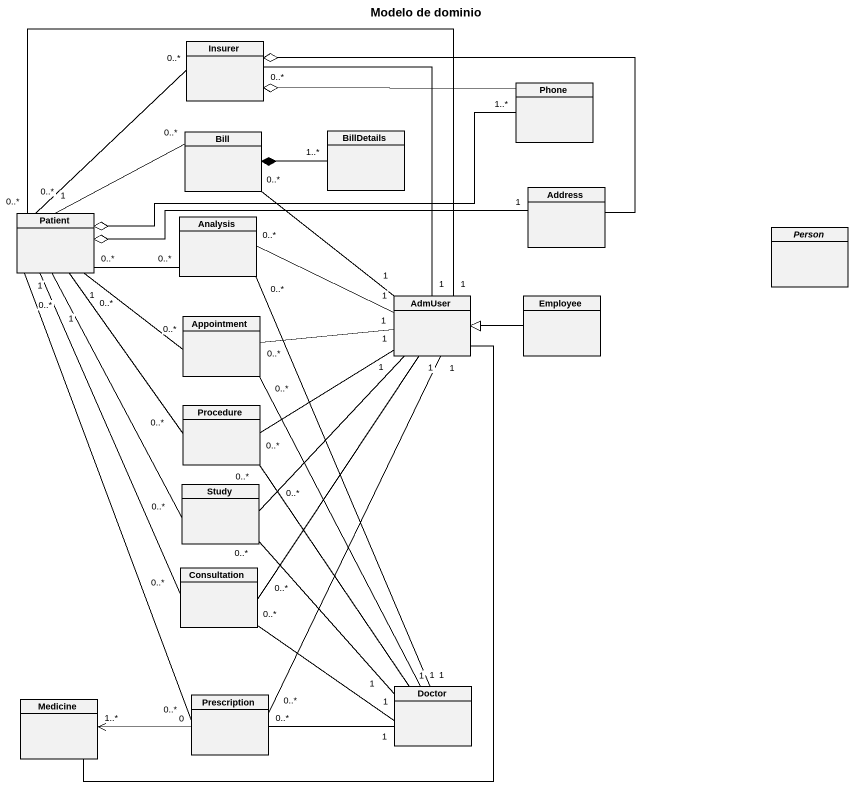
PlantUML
@startuml
title Modelo de dominio
hide circle
hide empty members
class Insurer
class Phone
class Bill
class BillDetails
class Address
class Patient
class Analysis
abstract class "Person" as Person_
class Appointment
class AdmUser
class Employee
class Procedure
class Study
class Consultation
class Medicine
class Prescription
class Doctor
Phone -left-o Insurer
Phone "1..*" -left-o Patient
BillDetails "1..*" -left-* Bill
Address -left-o Insurer
Address "1" -left-o Patient
Patient "0..*" -up- "0..*" Insurer
Patient "1" -right- "0..*" Bill
Patient "0..*" -right- "0..*" Analysis
Patient "1" -- "0..*" Appointment
Patient "0..*" -- "0..*" Procedure
Patient "0..*" -- "0..*" Study
Patient "1" -- "0..*" Consultation
Patient "1" -- "0..*" Prescription
AdmUser "1" -up- "0..*" Insurer
AdmUser "1" -up- "0..*" Bill
AdmUser "1" -left- "0..*" Patient
AdmUser "1" -left- "0..*" Analysis
AdmUser "1" -left- "0..*" Appointment
AdmUser "1" -left- "0..*" Procedure
AdmUser "1" -- "0..*" Study
AdmUser "1" -- "0..*" Consultation
AdmUser -- Medicine
AdmUser "1" -- "0..*" Prescription
Employee -left-|> AdmUser
Prescription "0" -left-> "1..*" Medicine
Doctor "1" -up- "0..*" Analysis
Doctor "1" -up- "0..*" Appointment
Doctor "1" -up- "0..*" Procedure
Doctor "1" -up- "0..*" Study
Doctor "1" -left- "0..*" Consultation
Doctor "1" -left- "0..*" Prescription
@enduml
